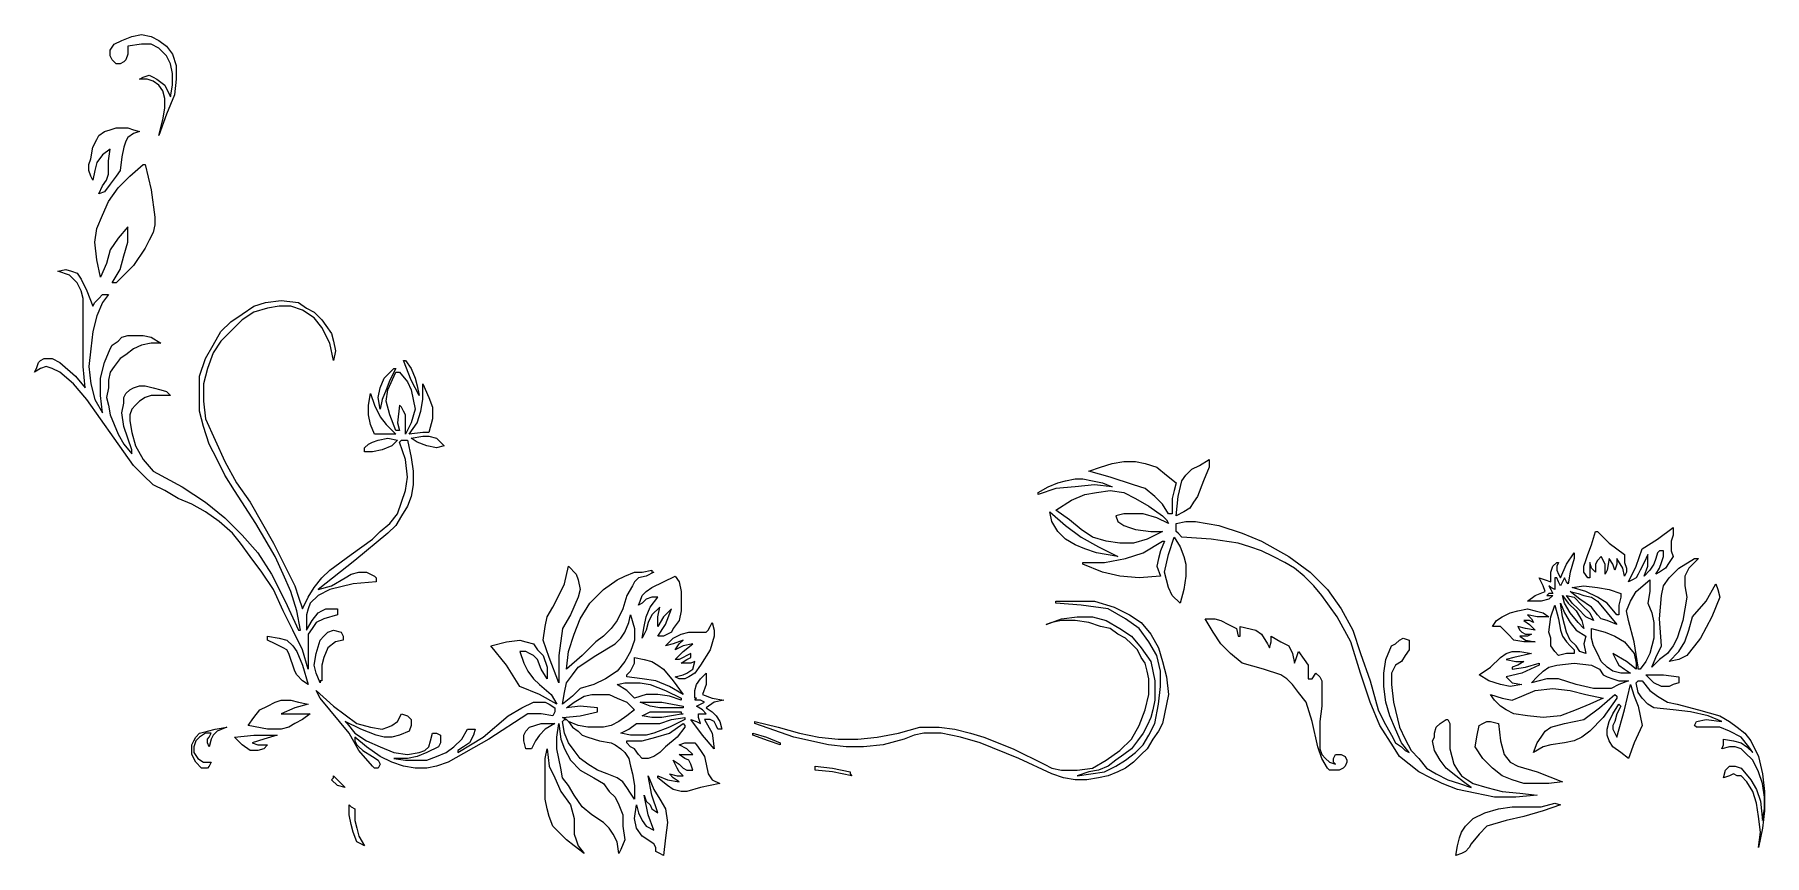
# Model space of a CAD drawing. Extents: x -66030 to 95157, y -13132 to 45879.
# Drawn here: x 5695 to 9176, y 8495 to 10147 of the extents above; entities that cross this region are included whole.
import ezdxf

# ---------------------------------------------------------------- set-up
doc = ezdxf.new("R2010")
doc.units = 0
doc.header["$LTSCALE"] = 100
doc.header["$MEASUREMENT"] = 0
doc.layers.get('0').update_dxf_attribs({"linetype": 'CONTINUOUS'})

msp = doc.modelspace()

# ---------------------------------------------------------------- linework, layer by layer
at = {"lineweight": 0}
for points in [[(5945.5, 9944.3), (5953.3, 9975.5), (5957.2, 9999), (5957.2, 10018.5), (5953.3, 10034.1), (5945.5, 10045.8), (5933.7, 10053.7), (5922, 10057.6), (5906.4, 10057.6), (5914.2, 10061.5), (5925.9, 10065.4), (5933.7, 10061.5), (5941.5, 10057.6), (5957.2, 10045.8), (5968.9, 10022.4), (5972.8, 10045.8), (5972.8, 10069.3), (5968.9, 10088.8), (5961.1, 10104.4), (5945.5, 10120.1), (5929.8, 10127.9), (5910.3, 10127.9), (5883, 10124), (5883, 10108.3), (5879.1, 10096.6), (5875.1, 10092.7), (5867.3, 10088.8), (5859.5, 10088.8), (5855.6, 10092.7), (5851.7, 10096.6), (5847.8, 10104.4), (5847.8, 10116.1), (5855.6, 10127.9), (5871.2, 10135.7), (5890.8, 10143.5), (5910.3, 10147.4), (5929.8, 10143.5), (5945.5, 10135.7), (5961.1, 10124), (5972.8, 10108.3), (5980.6, 10084.9), (5980.6, 10057.6), (5976.7, 10026.3), (5961.1, 9987.3), (5945.5, 9944.3)], [(5906.4, 9952.1), (5894.7, 9948.2), (5883, 9940.4), (5879.1, 9932.6), (5875.1, 9920.8), (5871.2, 9901.3), (5867.3, 9874), (5859.5, 9862.3), (5847.8, 9846.6), (5836.1, 9831), (5824.4, 9827.1), (5832.2, 9842.7), (5840, 9854.4), (5843.9, 9866.2), (5843.9, 9874), (5843.9, 9893.5), (5847.8, 9916.9), (5832.2, 9905.2), (5820.5, 9889.6), (5816.6, 9874), (5812.7, 9854.4), (5808.7, 9862.3), (5804.8, 9874), (5804.8, 9885.7), (5808.7, 9897.4), (5812.7, 9920.8), (5820.5, 9936.5), (5824.4, 9944.3), (5836.1, 9952.1), (5847.8, 9956), (5859.5, 9959.9), (5871.2, 9959.9), (5883, 9959.9), (5894.7, 9956), (5906.4, 9952.1)], [(5937.6, 9780.2), (5937.6, 9764.6), (5933.7, 9749), (5925.9, 9733.4), (5918.1, 9717.7), (5894.7, 9682.6), (5859.5, 9647.4), (5855.6, 9647.4), (5851.7, 9647.4), (5867.3, 9674.8), (5875.1, 9702.1), (5883, 9729.5), (5883, 9760.7), (5863.4, 9737.3), (5847.8, 9713.8), (5840, 9686.5), (5828.3, 9659.1), (5820.5, 9694.3), (5816.6, 9729.5), (5820.5, 9756.8), (5832.2, 9784.1), (5843.9, 9811.5), (5863.4, 9838.8), (5886.9, 9862.3), (5914.2, 9885.7), (5914.2, 9885.7), (5918.1, 9885.7), (5929.8, 9834.9), (5937.6, 9780.2)], [(6265.7, 9030.3), (6293.1, 9038.1), (6320.4, 9053.7), (6332.1, 9061.5), (6347.8, 9065.4), (6363.4, 9065.4), (6379, 9057.6), (6382.9, 9053.7), (6382.9, 9045.9), (6336.1, 9042), (6289.2, 9030.3), (6265.7, 9018.6), (6250.1, 9002.9), (6246.2, 8991.2), (6242.3, 8979.5), (6242.3, 8967.8), (6242.3, 8948.3), (6254, 8967.8), (6265.7, 8983.4), (6273.6, 8987.3), (6281.4, 8991.2), (6289.2, 8991.2), (6304.8, 8991.2), (6304.8, 8983.4), (6304.8, 8979.5), (6277.5, 8971.7), (6261.8, 8963.9), (6254, 8952.2), (6246.2, 8940.5), (6246.2, 8909.2), (6246.2, 8870.1), (6234.5, 8909.2), (6215, 8948.3), (6195.4, 8987.3), (6175.9, 9030.3), (6152.5, 9065.4), (6129, 9096.7), (6109.5, 9124), (6093.9, 9143.6), (6066.5, 9167), (6039.2, 9186.5), (6011.9, 9202.2), (5984.5, 9213.9), (5957.2, 9229.5), (5933.7, 9241.2), (5914.2, 9260.7), (5894.7, 9280.3), (5855.6, 9335), (5800.9, 9413.1), (5773.6, 9444.3), (5746.3, 9467.8), (5730.6, 9475.6), (5718.9, 9479.5), (5707.2, 9475.6), (5695.5, 9467.8), (5699.4, 9475.6), (5703.3, 9487.3), (5707.2, 9491.2), (5715, 9495.1), (5730.6, 9495.1), (5746.3, 9487.3), (5777.5, 9459.9), (5797, 9436.5), (5793.1, 9479.5), (5793.1, 9526.3), (5793.1, 9569.3), (5793.1, 9616.2), (5789.2, 9631.8), (5781.4, 9647.4), (5765.8, 9663.1), (5742.3, 9670.9), (5758, 9674.8), (5769.7, 9670.9), (5781.4, 9667), (5789.2, 9655.2), (5800.9, 9631.8), (5812.7, 9600.6), (5816.6, 9608.4), (5824.4, 9616.2), (5832.2, 9624), (5843.9, 9624), (5832.2, 9608.4), (5820.5, 9581), (5812.7, 9549.8), (5808.7, 9514.6), (5804.8, 9479.5), (5808.7, 9444.3), (5816.6, 9413.1), (5832.2, 9385.7), (5828.3, 9420.9), (5828.3, 9456), (5836.1, 9487.3), (5847.8, 9514.6), (5851.7, 9522.4), (5863.4, 9530.3), (5871.2, 9538.1), (5883, 9542), (5898.6, 9542), (5914.2, 9542), (5929.8, 9538.1), (5949.4, 9526.3), (5929.8, 9526.3), (5910.3, 9522.4), (5894.7, 9514.6), (5879.1, 9502.9), (5867.3, 9495.1), (5855.6, 9479.5), (5847.8, 9467.8), (5843.9, 9452.1), (5843.9, 9436.5), (5840, 9417), (5843.9, 9401.4), (5847.8, 9381.8), (5855.6, 9362.3), (5863.4, 9342.8), (5875.1, 9323.2), (5890.8, 9303.7), (5890.8, 9307.6), (5890.8, 9311.5), (5883, 9335), (5875.1, 9358.4), (5871.2, 9385.7), (5875.1, 9405.3), (5875.1, 9417), (5879.1, 9424.8), (5886.9, 9432.6), (5894.7, 9436.5), (5906.4, 9440.4), (5918.1, 9440.4), (5933.7, 9436.5), (5949.4, 9432.6), (5961.1, 9428.7), (5968.9, 9420.9), (5949.4, 9420.9), (5929.8, 9420.9), (5918.1, 9417), (5906.4, 9409.2), (5898.6, 9401.4), (5890.8, 9393.5), (5886.9, 9381.8), (5886.9, 9370.1), (5890.8, 9346.7), (5898.6, 9319.3), (5914.2, 9292), (5933.7, 9268.6), (5992.3, 9237.3), (6039.2, 9206.1), (6078.3, 9174.8), (6113.4, 9139.7), (6144.7, 9104.5), (6172, 9061.5), (6199.3, 9006.9), (6226.7, 8948.3), (6226.7, 8948.3), (6230.6, 8948.3), (6222.8, 8987.3), (6211.1, 9026.4), (6195.4, 9061.5), (6179.8, 9096.7), (6140.8, 9163.1), (6097.8, 9229.5), (6078.3, 9260.7), (6062.6, 9292), (6047, 9323.2), (6035.3, 9358.4), (6027.5, 9389.6), (6027.5, 9424.8), (6027.5, 9459.9), (6039.2, 9495.1), (6054.8, 9522.4), (6070.4, 9549.8), (6090, 9569.3), (6113.4, 9584.9), (6136.8, 9600.6), (6160.3, 9608.4), (6191.5, 9612.3), (6226.7, 9608.4), (6242.3, 9596.7), (6257.9, 9588.8), (6273.6, 9573.2), (6281.4, 9561.5), (6293.1, 9545.9), (6297, 9530.3), (6300.9, 9510.7), (6297, 9491.2), (6289.2, 9526.3), (6273.6, 9557.6), (6257.9, 9577.1), (6234.5, 9592.7), (6211.1, 9600.6), (6187.6, 9600.6), (6164.2, 9596.7), (6136.8, 9588.8), (6113.4, 9573.2), (6093.9, 9553.7), (6070.4, 9530.3), (6054.8, 9506.8), (6043.1, 9475.6), (6035.3, 9444.3), (6035.3, 9409.2), (6039.2, 9374), (6058.7, 9331), (6078.3, 9288.1), (6101.7, 9245.1), (6129, 9206.1), (6175.9, 9124), (6218.9, 9038.1), (6226.7, 9014.7), (6234.5, 8991.2), (6246.2, 9014.7), (6257.9, 9034.2), (6273.6, 9053.7), (6289.2, 9069.3), (6332.1, 9100.6), (6375.1, 9131.8), (6390.7, 9147.5), (6410.3, 9163.1), (6425.9, 9182.6), (6433.7, 9206.1), (6441.5, 9229.5), (6445.4, 9256.8), (6441.5, 9292), (6429.8, 9327.1), (6433.7, 9331), (6445.4, 9331), (6453.2, 9295.9), (6457.1, 9268.6), (6457.1, 9241.2), (6453.2, 9217.8), (6445.4, 9198.2), (6433.7, 9178.7), (6422, 9159.2), (6406.4, 9143.6), (6340, 9088.9), (6265.7, 9030.3)], [(6422, 9475.6), (6410.3, 9452.1), (6402.5, 9432.6), (6394.6, 9413.1), (6390.7, 9393.5), (6386.8, 9417), (6390.7, 9436.5), (6398.5, 9456), (6418.1, 9475.6), (6418.1, 9475.6), (6422, 9475.6)], [(6461, 9393.5), (6453.2, 9366.2), (6441.5, 9342.8), (6441.5, 9358.4), (6441.5, 9374), (6441.5, 9381.8), (6437.6, 9389.6), (6433.7, 9397.4), (6429.8, 9401.4), (6425.9, 9366.2), (6429.8, 9350.6), (6425.9, 9350.6), (6422, 9350.6), (6410.3, 9381.8), (6402.5, 9409.2), (6406.4, 9432.6), (6422, 9467.8), (6425.9, 9467.8), (6429.8, 9467.8), (6445.4, 9448.2), (6453.2, 9432.6), (6457.1, 9413.1), (6461, 9393.5)], [(6468.9, 9420.9), (6453.2, 9452.1), (6437.6, 9491.2), (6437.6, 9491.2), (6441.5, 9491.2), (6453.2, 9475.6), (6461, 9456), (6464.9, 9440.4), (6468.9, 9420.9)], [(6488.4, 9346.7), (6476.7, 9346.7), (6449.3, 9342.8), (6464.9, 9366.2), (6472.8, 9389.6), (6476.7, 9413.1), (6476.7, 9444.3), (6488.4, 9417), (6496.2, 9397.4), (6496.2, 9374), (6488.4, 9346.7)], [(6422, 9342.8), (6398.5, 9342.8), (6379, 9342.8), (6371.2, 9362.3), (6367.3, 9381.8), (6367.3, 9401.4), (6371.2, 9424.8), (6379, 9401.4), (6390.7, 9377.9), (6402.5, 9362.3), (6422, 9342.8)], [(6425.9, 9331), (6414.2, 9319.3), (6394.6, 9311.5), (6375.1, 9307.6), (6359.5, 9307.6), (6359.5, 9315.4), (6367.3, 9323.2), (6375.1, 9327.1), (6386.8, 9331), (6406.4, 9335), (6425.9, 9331)], [(6519.6, 9319.3), (6504, 9315.4), (6484.5, 9319.3), (6464.9, 9327.1), (6453.2, 9335), (6476.7, 9338.9), (6488.4, 9338.9), (6504, 9335), (6519.6, 9319.3)], [(7992.2, 9245.1), (7988.3, 9229.5), (7984.4, 9213.9), (7984.4, 9198.2), (7984.4, 9182.6), (7980.5, 9182.6), (7976.6, 9182.6), (7964.8, 9202.2), (7949.2, 9217.8), (7929.7, 9233.4), (7906.3, 9241.2), (7859.4, 9256.8), (7816.4, 9268.6), (7839.8, 9276.4), (7863.3, 9284.2), (7886.7, 9288.1), (7910.2, 9288.1), (7929.7, 9284.2), (7953.1, 9276.4), (7972.7, 9260.7), (7992.2, 9245.1)], [(8058.6, 9276.4), (8046.9, 9249), (8035.1, 9217.8), (8027.3, 9206.1), (8019.5, 9194.3), (8007.8, 9186.5), (7992.2, 9178.7), (7996.1, 9217.8), (8003.9, 9249), (8011.7, 9260.7), (8023.4, 9272.5), (8039.1, 9280.3), (8058.6, 9292), (8058.6, 9284.2), (8058.6, 9276.4)], [(7863.3, 9237.3), (7828.1, 9241.2), (7789.1, 9237.3), (7750, 9233.4), (7714.9, 9221.7), (7714.9, 9225.6), (7714.9, 9225.6), (7734.4, 9237.3), (7753.9, 9245.1), (7769.5, 9249), (7789.1, 9252.9), (7804.7, 9252.9), (7824.2, 9249), (7843.8, 9245.1), (7863.3, 9237.3)], [(7976.6, 9163.1), (7953.1, 9174.8), (7925.8, 9182.6), (7914.1, 9182.6), (7898.4, 9182.6), (7886.7, 9182.6), (7871.1, 9178.7), (7875, 9167), (7886.7, 9159.2), (7898.4, 9155.3), (7910.2, 9151.4), (7941.4, 9147.5), (7964.8, 9147.5), (7933.6, 9131.8), (7906.3, 9124), (7878.9, 9124), (7851.6, 9127.9), (7824.2, 9135.7), (7800.8, 9151.4), (7777.4, 9170.9), (7750, 9190.4), (7781.3, 9210), (7808.6, 9221.7), (7832, 9225.6), (7859.4, 9229.5), (7886.7, 9225.6), (7910.2, 9213.9), (7937.5, 9198.2), (7964.8, 9178.7), (7972.7, 9170.9), (7976.6, 9163.1)], [(7875, 9096.7), (7851.6, 9100.6), (7832, 9104.5), (7808.6, 9112.3), (7789.1, 9120.1), (7769.5, 9131.8), (7753.9, 9147.5), (7742.2, 9167), (7738.3, 9186.5), (7769.5, 9159.2), (7800.8, 9135.7), (7835.9, 9116.2), (7875, 9096.7)], [(8718.7, 8616.3), (8675.7, 8612.4), (8632.8, 8612.4), (8593.7, 8620.2), (8558.5, 8628), (8527.3, 8639.7), (8503.9, 8651.4), (8480.4, 8663.1), (8460.9, 8678.8), (8441.4, 8694.4), (8429.7, 8713.9), (8402.3, 8756.9), (8382.8, 8803.7), (8363.2, 8862.3), (8343.7, 8924.8), (8316.4, 8975.6), (8285.1, 9018.6), (8269.5, 9038.1), (8250, 9057.6), (8230.4, 9073.3), (8210.9, 9085), (8187.5, 9096.7), (8164, 9108.4), (8140.6, 9116.2), (8117.2, 9124), (8062.5, 9131.8), (8003.9, 9135.7), (7996.1, 9143.6), (7992.2, 9147.5), (7992.2, 9151.4), (7992.2, 9163.1), (8011.7, 9167), (8031.2, 9167), (8054.7, 9163.1), (8078.1, 9159.2), (8125, 9143.6), (8164, 9127.9), (8218.7, 9096.7), (8261.7, 9065.4), (8296.8, 9030.3), (8324.2, 8991.2), (8347.6, 8948.3), (8363.2, 8901.4), (8382.8, 8846.7), (8398.4, 8788.1), (8410.1, 8764.7), (8425.7, 8737.3), (8433.6, 8721.7), (8445.3, 8713.9), (8453.1, 8706.1), (8460.9, 8702.2), (8445.3, 8721.7), (8433.6, 8749.1), (8421.8, 8776.4), (8414, 8803.7), (8410.1, 8835), (8410.1, 8862.3), (8414, 8889.7), (8425.7, 8917), (8433.6, 8920.9), (8441.4, 8928.7), (8449.2, 8932.6), (8460.9, 8928.7), (8460.9, 8909.2), (8453.1, 8897.5), (8445.3, 8885.8), (8433.6, 8878), (8425.7, 8862.3), (8425.7, 8838.9), (8429.7, 8803.7), (8441.4, 8753), (8453.1, 8729.5), (8464.8, 8706.1), (8480.4, 8690.5), (8496.1, 8670.9), (8515.6, 8659.2), (8539, 8647.5), (8562.5, 8639.7), (8585.9, 8631.9), (8570.3, 8643.6), (8554.6, 8655.3), (8535.1, 8670.9), (8523.4, 8686.6), (8511.7, 8706.1), (8507.8, 8725.6), (8511.7, 8733.4), (8511.7, 8741.2), (8515.6, 8753), (8523.4, 8760.8), (8535.1, 8768.6), (8539, 8768.6), (8542.9, 8760.8), (8542.9, 8753), (8542.9, 8729.5), (8542.9, 8710), (8546.8, 8694.4), (8550.7, 8678.8), (8558.5, 8667), (8566.4, 8655.3), (8578.1, 8647.5), (8589.8, 8639.7), (8617.1, 8631.9), (8648.4, 8624.1), (8683.5, 8620.2), (8718.7, 8616.3)], [(8992.1, 9139.7), (8988.2, 9127.9), (8988.2, 9120.1), (8988.2, 9108.4), (8992.1, 9096.7), (8984.3, 9085), (8976.5, 9073.3), (8964.8, 9065.4), (8957, 9061.5), (8964.8, 9073.3), (8968.7, 9085), (8972.6, 9096.7), (8972.6, 9108.4), (8964.8, 9108.4), (8960.9, 9104.5), (8957, 9092.8), (8953.1, 9081.1), (8945.2, 9069.3), (8933.5, 9057.6), (8941.3, 9077.2), (8941.3, 9100.6), (8933.5, 9085), (8925.7, 9069.3), (8921.8, 9061.5), (8917.9, 9053.7), (8910.1, 9049.8), (8902.3, 9045.9), (8917.9, 9077.2), (8929.6, 9112.3), (8960.9, 9131.8), (8992.1, 9155.3), (8992.1, 9147.5), (8992.1, 9139.7)], [(7968.7, 9127.9), (7960.9, 9108.4), (7957, 9092.8), (7953.1, 9077.2), (7960.9, 9057.6), (7918, 9053.7), (7878.9, 9057.6), (7843.8, 9065.4), (7804.7, 9081.1), (7804.7, 9081.1), (7804.7, 9085), (7847.7, 9085), (7890.6, 9092.8), (7925.8, 9104.5), (7964.8, 9127.9), (7968.7, 9127.9), (7968.7, 9127.9)], [(8011.7, 9057.6), (8007.8, 9030.3), (8000, 9002.9), (7984.4, 9018.6), (7976.6, 9034.2), (7972.7, 9049.8), (7968.7, 9065.4), (7976.6, 9100.6), (7988.3, 9135.7), (8000, 9116.2), (8007.8, 9096.7), (8011.7, 9081.1), (8011.7, 9057.6)], [(8898.4, 9073.3), (8898.4, 9065.4), (8894.5, 9057.6), (8890.6, 9073.3), (8878.8, 9092.8), (8878.8, 9081.1), (8874.9, 9069.3), (8871, 9081.1), (8863.2, 9092.8), (8859.3, 9069.3), (8855.4, 9061.5), (8855.4, 9081.1), (8847.6, 9096.7), (8839.8, 9088.9), (8835.9, 9081.1), (8835.9, 9073.3), (8835.9, 9065.4), (8828.1, 9073.3), (8824.2, 9085), (8824.2, 9065.4), (8824.2, 9053.7), (8820.2, 9053.7), (8820.2, 9053.7), (8812.4, 9065.4), (8812.4, 9077.2), (8816.3, 9088.9), (8820.2, 9100.6), (8828.1, 9120.1), (8835.9, 9147.5), (8835.9, 9147.5), (8839.8, 9147.5), (8863.2, 9124), (8894.5, 9100.6), (8894.5, 9085), (8898.4, 9073.3)], [(8792.9, 9092.8), (8785.1, 9065.4), (8781.2, 9042), (8777.3, 9045.9), (8773.4, 9053.7), (8769.5, 9045.9), (8765.6, 9038.1), (8761.7, 9045.9), (8757.8, 9053.7), (8757.8, 9053.7), (8753.8, 9053.7), (8753.8, 9038.1), (8753.8, 9030.3), (8746, 9034.2), (8742.1, 9038.1), (8746, 9030.3), (8749.9, 9022.5), (8742.1, 9022.5), (8738.2, 9018.6), (8742.1, 9018.6), (8749.9, 9018.6), (8742.1, 9010.8), (8726.5, 9006.9), (8710.9, 9006.9), (8699.2, 9006.9), (8714.8, 9018.6), (8734.3, 9026.4), (8730.4, 9038.1), (8722.6, 9053.7), (8734.3, 9049.8), (8746, 9045.9), (8746, 9057.6), (8746, 9065.4), (8749.9, 9077.2), (8757.8, 9085), (8757.8, 9085), (8761.7, 9085), (8757.8, 9077.2), (8757.8, 9069.3), (8761.7, 9061.5), (8765.6, 9053.7), (8777.3, 9081.1), (8792.9, 9104.5), (8792.9, 9096.7), (8792.9, 9092.8)], [(9042.9, 9092.8), (9023.4, 9073.3), (9015.5, 9057.6), (9015.5, 9038.1), (9019.5, 9014.7), (9011.6, 8967.8), (8999.9, 8932.6), (8992.1, 8917), (8980.4, 8901.4), (8964.8, 8889.7), (8949.1, 8874.1), (8957, 8893.6), (8968.7, 8917), (8964.8, 8971.7), (8968.7, 9018.6), (8972.6, 9038.1), (8984.3, 9053.7), (9003.8, 9073.3), (9035.1, 9092.8), (9039, 9092.8), (9042.9, 9092.8)], [(6757.9, 8952.2), (6750.1, 8897.5), (6750.1, 8842.8), (6730.6, 8893.6), (6718.8, 8928.7), (6722.7, 8956.1), (6726.6, 8975.6), (6738.4, 8995.1), (6750.1, 9018.6), (6761.8, 9042), (6769.6, 9077.2), (6785.2, 9061.5), (6789.1, 9049.8), (6793.1, 9030.3), (6789.1, 9014.7), (6773.5, 8979.5), (6757.9, 8952.2)], [(6941.5, 9065.4), (6925.9, 9057.6), (6910.2, 9053.7), (6902.4, 9045.9), (6898.5, 9038.1), (6886.8, 9018.6), (6879, 8991.2), (6867.3, 8967.8), (6855.5, 8952.2), (6839.9, 8936.5), (6824.3, 8924.8), (6797, 8897.5), (6765.7, 8870.1), (6769.6, 8905.3), (6781.3, 8940.5), (6793.1, 8971.7), (6812.6, 9002.9), (6839.9, 9030.3), (6867.3, 9049.8), (6882.9, 9057.6), (6902.4, 9065.4), (6918, 9065.4), (6937.6, 9069.3), (6937.6, 9065.4), (6941.5, 9065.4)], [(6949.3, 8936.5), (6964.9, 8960), (6976.6, 8991.2), (6961, 8975.6), (6949.3, 8956.1), (6949.3, 8975.6), (6953.2, 8995.1), (6937.6, 8979.5), (6929.8, 8963.9), (6925.9, 8948.3), (6918, 8932.6), (6921.9, 8956.1), (6925.9, 8975.6), (6933.7, 8995.1), (6949.3, 9014.7), (6937.6, 9014.7), (6925.9, 9010.8), (6918, 9002.9), (6910.2, 8999), (6914.1, 9006.9), (6918, 9018.6), (6925.9, 9026.4), (6937.6, 9034.2), (6961, 9045.9), (6984.4, 9057.6), (6992.3, 9045.9), (6996.2, 9026.4), (6996.2, 9006.9), (6996.2, 8987.3), (6992.3, 8967.8), (6980.5, 8952.2), (6976.6, 8944.4), (6968.8, 8940.5), (6961, 8936.5), (6949.3, 8936.5)], [(8921.8, 8870.1), (8921.8, 8874.1), (8921.8, 8874.1), (8914, 8924.8), (8902.3, 8967.8), (8898.4, 8987.3), (8906.2, 9006.9), (8917.9, 9026.4), (8945.2, 9049.8), (8945.2, 9026.4), (8941.3, 9002.9), (8949.1, 8983.4), (8953.1, 8963.9), (8953.1, 8948.3), (8953.1, 8932.6), (8949.1, 8917), (8945.2, 8901.4), (8937.4, 8885.8), (8925.7, 8870.1), (8925.7, 8870.1), (8921.8, 8870.1)], [(8812.4, 8952.2), (8800.7, 8963.9), (8785.1, 8983.4), (8773.4, 9002.9), (8769.5, 9018.6), (8781.2, 9002.9), (8796.8, 8987.3), (8808.5, 8967.8), (8812.4, 8952.2)], [(8832, 8967.8), (8816.3, 8975.6), (8800.7, 8991.2), (8789, 9002.9), (8777.3, 9018.6), (8792.9, 9014.7), (8808.5, 8999), (8824.2, 8983.4), (8832, 8967.8)], [(8878.8, 8960), (8859.3, 8967.8), (8847.6, 8971.7), (8839.8, 8979.5), (8828.1, 8995.1), (8804.6, 9010.8), (8785.1, 9026.4), (8800.7, 9022.5), (8812.4, 9018.6), (8828.1, 9014.7), (8839.8, 9006.9), (8859.3, 8983.4), (8878.8, 8960)], [(8886.6, 9014.7), (8882.7, 8999), (8882.7, 8979.5), (8878.8, 8979.5), (8878.8, 8979.5), (8859.3, 9002.9), (8839.8, 9014.7), (8816.3, 9026.4), (8789, 9034.2), (8812.4, 9038.1), (8839.8, 9034.2), (8863.2, 9030.3), (8886.6, 9022.5), (8886.6, 9018.6), (8886.6, 9014.7)], [(9085.9, 9014.7), (9070.2, 8975.6), (9046.8, 8932.6), (9035.1, 8917), (9019.5, 8897.5), (9003.8, 8889.7), (8984.3, 8885.8), (9003.8, 8905.3), (9015.5, 8924.8), (9023.4, 8948.3), (9031.2, 8975.6), (9058.5, 9006.9), (9078, 9042), (9081.9, 9030.3), (9085.9, 9014.7)], [(6793.1, 8831.1), (6777.4, 8815.5), (6757.9, 8799.8), (6761.8, 8823.3), (6765.7, 8842.8), (6777.4, 8858.4), (6789.1, 8874.1), (6824.3, 8897.5), (6863.4, 8920.9), (6875.1, 8932.6), (6882.9, 8944.4), (6890.7, 8963.9), (6894.6, 8979.5), (6902.4, 8952.2), (6902.4, 8928.7), (6894.6, 8905.3), (6882.9, 8885.8), (6867.3, 8866.2), (6843.8, 8850.6), (6820.4, 8838.9), (6793.1, 8831.1)], [(7976.6, 8819.4), (7972.7, 8799.8), (7968.7, 8780.3), (7964.8, 8760.8), (7957, 8745.2), (7945.3, 8729.5), (7933.6, 8710), (7921.9, 8698.3), (7906.3, 8682.7), (7890.6, 8670.9), (7875, 8663.1), (7855.5, 8655.3), (7835.9, 8651.4), (7812.5, 8647.5), (7789.1, 8647.5), (7765.6, 8651.4), (7742.2, 8659.2), (7675.8, 8690.5), (7597.7, 8721.7), (7558.6, 8733.4), (7519.6, 8741.2), (7500, 8741.2), (7484.4, 8741.2), (7464.9, 8737.3), (7445.3, 8729.5), (7402.4, 8717.8), (7363.3, 8713.9), (7328.2, 8713.9), (7293, 8717.8), (7222.7, 8733.4), (7144.6, 8760.8), (7144.6, 8760.8), (7144.6, 8764.7), (7191.5, 8753), (7234.4, 8741.2), (7273.5, 8733.4), (7312.5, 8729.5), (7351.6, 8729.5), (7390.7, 8733.4), (7433.6, 8741.2), (7476.6, 8753), (7515.7, 8753), (7546.9, 8749.1), (7578.1, 8741.2), (7605.5, 8733.4), (7664.1, 8710), (7726.6, 8678.8), (7742.2, 8670.9), (7761.7, 8667), (7777.4, 8667), (7793, 8667), (7824.2, 8670.9), (7851.6, 8686.6), (7878.9, 8706.1), (7902.3, 8729.5), (7918, 8756.9), (7929.7, 8788.1), (7937.5, 8819.4), (7937.5, 8850.6), (7933.6, 8866.2), (7929.7, 8881.9), (7921.9, 8893.6), (7914.1, 8909.2), (7902.3, 8920.9), (7890.6, 8932.6), (7875, 8940.5), (7859.4, 8952.2), (7839.8, 8956.1), (7816.4, 8963.9), (7789.1, 8967.8), (7761.7, 8967.8), (7742.2, 8963.9), (7730.5, 8960), (7761.7, 8971.7), (7793, 8975.6), (7824.2, 8975.6), (7851.6, 8967.8), (7878.9, 8952.2), (7902.3, 8936.5), (7921.9, 8913.1), (7941.4, 8885.8), (7945.3, 8866.2), (7949.2, 8846.7), (7949.2, 8827.2), (7949.2, 8807.6), (7945.3, 8788.1), (7941.4, 8772.5), (7933.6, 8756.9), (7925.8, 8741.2), (7914.1, 8725.6), (7902.3, 8710), (7886.7, 8698.3), (7871.1, 8686.6), (7855.5, 8674.8), (7835.9, 8667), (7816.4, 8663.1), (7793, 8655.3), (7820.3, 8659.2), (7847.7, 8663.1), (7871.1, 8674.8), (7890.6, 8686.6), (7910.2, 8702.2), (7925.8, 8717.8), (7937.5, 8737.3), (7949.2, 8760.8), (7957, 8799.8), (7960.9, 8835), (7960.9, 8866.2), (7953.1, 8897.5), (7937.5, 8924.8), (7918, 8952.2), (7890.6, 8971.7), (7855.5, 8991.2), (7800.8, 8999), (7750, 9002.9), (7750, 9002.9), (7750, 9006.9), (7789.1, 9006.9), (7828.1, 9006.9), (7867.2, 8995.1), (7898.4, 8979.5), (7921.9, 8963.9), (7941.4, 8940.5), (7957, 8913.1), (7964.8, 8885.8), (7972.7, 8854.5), (7976.6, 8819.4)], [(8742.1, 8975.6), (8718.7, 8975.6), (8699.2, 8979.5), (8707, 8971.7), (8710.9, 8963.9), (8703.1, 8967.8), (8691.4, 8967.8), (8703.1, 8960), (8714.8, 8948.3), (8695.3, 8952.2), (8679.6, 8956.1), (8683.5, 8948.3), (8687.4, 8944.4), (8695.3, 8940.5), (8707, 8940.5), (8699.2, 8936.5), (8683.5, 8936.5), (8695.3, 8928.7), (8714.8, 8924.8), (8691.4, 8924.8), (8671.8, 8928.7), (8660.1, 8940.5), (8652.3, 8948.3), (8644.5, 8956.1), (8628.9, 8956.1), (8636.7, 8967.8), (8648.4, 8975.6), (8664, 8983.4), (8679.6, 8987.3), (8699.2, 8991.2), (8714.8, 8987.3), (8730.4, 8983.4), (8742.1, 8975.6)], [(8792.9, 8901.4), (8777.3, 8901.4), (8761.7, 8897.5), (8753.8, 8905.3), (8746, 8917), (8746, 8932.6), (8742.1, 8944.4), (8746, 8975.6), (8753.8, 8999), (8761.7, 8971.7), (8765.6, 8948.3), (8769.5, 8936.5), (8777.3, 8924.8), (8785.1, 8917), (8792.9, 8909.2), (8792.9, 8905.3), (8792.9, 8901.4)], [(8816.3, 8901.4), (8804.6, 8905.3), (8796.8, 8917), (8785.1, 8928.7), (8777.3, 8944.4), (8769.5, 8975.6), (8765.6, 9002.9), (8773.4, 8983.4), (8785.1, 8963.9), (8796.8, 8948.3), (8816.3, 8936.5), (8812.4, 8920.9), (8816.3, 8901.4)], [(6316.5, 8928.7), (6300.9, 8924.8), (6285.3, 8913.1), (6277.5, 8893.6), (6273.6, 8878), (6273.6, 8862.3), (6273.6, 8846.7), (6269.7, 8846.7), (6269.7, 8842.8), (6261.8, 8862.3), (6257.9, 8878), (6261.8, 8901.4), (6269.7, 8928.7), (6277.5, 8936.5), (6285.3, 8944.4), (6297, 8948.3), (6312.6, 8944.4), (6316.5, 8936.5), (6316.5, 8928.7)], [(7062.6, 8936.5), (7054.8, 8909.2), (7035.2, 8878), (7023.5, 8862.3), (7011.8, 8854.5), (7004, 8850.6), (7000.1, 8850.6), (6992.3, 8850.6), (6984.4, 8854.5), (7000.1, 8858.4), (7007.9, 8862.3), (7019.6, 8870.1), (7023.5, 8885.8), (7015.7, 8881.9), (6996.2, 8881.9), (7007.9, 8889.7), (7015.7, 8893.6), (7015.7, 8897.5), (7015.7, 8901.4), (6992.3, 8889.7), (6984.4, 8889.7), (7000.1, 8905.3), (7019.6, 8920.9), (7000.1, 8917), (6984.4, 8909.2), (6992.3, 8920.9), (7000.1, 8928.7), (6980.5, 8920.9), (6964.9, 8917), (6980.5, 8932.6), (6996.2, 8940.5), (7011.8, 8944.4), (7039.1, 8944.4), (7046.9, 8944.4), (7050.8, 8948.3), (7054.8, 8956.1), (7058.7, 8963.9), (7062.6, 8948.3), (7062.6, 8936.5)], [(8328.1, 8670.9), (8320.3, 8667), (8308.6, 8667), (8300.8, 8667), (8296.8, 8670.9), (8285.1, 8690.5), (8277.3, 8713.9), (8265.6, 8764.7), (8253.9, 8803.7), (8238.3, 8823.3), (8226.5, 8838.9), (8214.8, 8850.6), (8203.1, 8858.4), (8168, 8870.1), (8125, 8881.9), (8101.5, 8901.4), (8082, 8920.9), (8066.4, 8944.4), (8050.8, 8971.7), (8070.3, 8971.7), (8082, 8967.8), (8097.6, 8960), (8113.3, 8952.2), (8117.2, 8936.5), (8121.1, 8936.5), (8121.1, 8944.4), (8121.1, 8956.1), (8152.3, 8948.3), (8164, 8940.5), (8175.8, 8920.9), (8179.7, 8913.1), (8183.6, 8924.8), (8183.6, 8936.5), (8203.1, 8924.8), (8218.7, 8917), (8226.5, 8901.4), (8230.4, 8881.9), (8234.4, 8893.6), (8238.3, 8905.3), (8250, 8889.7), (8257.8, 8878), (8257.8, 8866.2), (8257.8, 8850.6), (8265.6, 8850.6), (8273.4, 8862.3), (8281.2, 8854.5), (8285.1, 8846.7), (8285.1, 8835), (8285.1, 8823.3), (8285.1, 8795.9), (8281.2, 8764.7), (8281.2, 8733.4), (8281.2, 8710), (8285.1, 8698.3), (8292.9, 8690.5), (8300.8, 8682.7), (8312.5, 8678.8), (8308.6, 8682.7), (8308.6, 8686.6), (8308.6, 8690.5), (8312.5, 8698.3), (8324.2, 8698.3), (8332, 8694.4), (8335.9, 8686.6), (8335.9, 8682.7), (8332, 8674.8), (8328.1, 8670.9)], [(8917.9, 8870.1), (8898.4, 8885.8), (8871, 8901.4), (8878.8, 8885.8), (8882.7, 8878), (8894.5, 8870.1), (8906.2, 8862.3), (8886.6, 8862.3), (8871, 8866.2), (8859.3, 8874.1), (8847.6, 8885.8), (8839.8, 8901.4), (8832, 8917), (8828.1, 8932.6), (8828.1, 8952.2), (8855.4, 8944.4), (8874.9, 8936.5), (8894.5, 8924.8), (8914, 8901.4), (8917.9, 8881.9), (8917.9, 8874.1), (8917.9, 8874.1), (8917.9, 8870.1)], [(6246.2, 8838.9), (6234.5, 8846.7), (6222.8, 8858.4), (6218.9, 8866.2), (6215, 8878), (6211.1, 8889.7), (6207.2, 8901.4), (6203.2, 8909.2), (6195.4, 8913.1), (6179.8, 8920.9), (6164.2, 8928.7), (6164.2, 8932.6), (6164.2, 8936.5), (6187.6, 8932.6), (6203.2, 8928.7), (6215, 8917), (6222.8, 8905.3), (6234.5, 8878), (6246.2, 8838.9)], [(6746.2, 8799.8), (6711, 8819.4), (6672, 8835), (6644.6, 8878), (6613.4, 8917), (6644.6, 8924.8), (6672, 8928.7), (6683.7, 8924.8), (6699.3, 8920.9), (6707.1, 8909.2), (6718.8, 8897.5), (6726.6, 8874.1), (6726.6, 8850.6), (6714.9, 8870.1), (6707.1, 8889.7), (6699.3, 8897.5), (6691.5, 8901.4), (6683.7, 8905.3), (6672, 8905.3), (6679.8, 8881.9), (6687.6, 8866.2), (6699.3, 8850.6), (6711, 8838.9), (6734.5, 8819.4), (6746.2, 8799.8)], [(7000.1, 8819.4), (6972.7, 8835), (6945.4, 8846.7), (6918, 8850.6), (6886.8, 8854.5), (6886.8, 8858.4), (6886.8, 8858.4), (6894.6, 8866.2), (6898.5, 8874.1), (6902.4, 8881.9), (6902.4, 8893.6), (6921.9, 8889.7), (6937.6, 8885.8), (6949.3, 8878), (6961, 8870.1), (6980.5, 8846.7), (7000.1, 8819.4)], [(8722.6, 8878), (8687.4, 8862.3), (8656.2, 8854.5), (8667.9, 8842.8), (8687.4, 8838.9), (8664, 8835), (8644.5, 8838.9), (8621, 8846.7), (8601.5, 8858.4), (8624.9, 8874.1), (8644.5, 8893.6), (8656.2, 8901.4), (8667.9, 8905.3), (8683.5, 8905.3), (8707, 8901.4), (8671.8, 8893.6), (8656.2, 8889.7), (8675.7, 8885.8), (8691.4, 8885.8), (8679.6, 8878), (8667.9, 8874.1), (8667.9, 8870.1), (8667.9, 8870.1), (8695.3, 8874.1), (8722.6, 8881.9), (8722.6, 8878), (8722.6, 8878)], [(8902.3, 8846.7), (8882.7, 8838.9), (8867.1, 8831.1), (8847.6, 8831.1), (8832, 8831.1), (8796.8, 8838.9), (8761.7, 8850.6), (8738.2, 8850.6), (8707, 8842.8), (8718.7, 8854.5), (8730.4, 8866.2), (8742.1, 8874.1), (8757.8, 8878), (8792.9, 8881.9), (8828.1, 8878), (8843.7, 8870.1), (8851.5, 8858.4), (8859.3, 8854.5), (8871, 8850.6), (8882.7, 8846.7), (8902.3, 8846.7)], [(6996.2, 8807.6), (6972.7, 8815.5), (6949.3, 8819.4), (6925.9, 8819.4), (6902.4, 8811.6), (6886.8, 8827.2), (6867.3, 8838.9), (6882.9, 8842.8), (6898.5, 8842.8), (6914.1, 8842.8), (6933.7, 8838.9), (6964.9, 8827.2), (6996.2, 8811.6), (6996.2, 8811.6), (6996.2, 8807.6)], [(7082.1, 8807.6), (7062.6, 8803.7), (7046.9, 8792), (7058.7, 8784.2), (7066.5, 8776.4), (7074.3, 8764.7), (7078.2, 8749.1), (7074.3, 8749.1), (7070.4, 8749.1), (7066.5, 8756.9), (7062.6, 8764.7), (7054.8, 8768.6), (7043, 8768.6), (7058.7, 8741.2), (7062.6, 8710), (7039.1, 8737.3), (7015.7, 8768.6), (7027.4, 8764.7), (7035.2, 8760.8), (7031.3, 8772.5), (7031.3, 8780.3), (7039.1, 8780.3), (7046.9, 8780.3), (7039.1, 8788.1), (7027.4, 8795.9), (7035.2, 8799.8), (7043, 8803.7), (7035.2, 8807.6), (7023.5, 8807.6), (7027.4, 8811.6), (7027.4, 8811.6), (7023.5, 8811.6), (7023.5, 8811.6), (7023.5, 8827.2), (7027.4, 8838.9), (7035.2, 8850.6), (7046.9, 8862.3), (7046.9, 8838.9), (7039.1, 8819.4), (7058.7, 8811.6), (7082.1, 8807.6)], [(9164, 8510.8), (9167.9, 8542), (9164, 8573.3), (9160.1, 8600.6), (9152.3, 8624.1), (9140.5, 8643.6), (9128.8, 8655.3), (9121, 8655.3), (9113.2, 8659.2), (9105.4, 8655.3), (9093.7, 8651.4), (9097.6, 8667), (9105.4, 8674.8), (9117.1, 8674.8), (9128.8, 8670.9), (9148.3, 8647.5), (9160.1, 8628), (9167.9, 8604.5), (9171.8, 8565.5), (9175.7, 8588.9), (9175.7, 8612.4), (9171.8, 8639.7), (9164, 8663.1), (9152.3, 8686.6), (9136.6, 8702.2), (9128.8, 8710), (9117.1, 8713.9), (9105.4, 8713.9), (9089.8, 8710), (9093.7, 8717.8), (9093.7, 8729.5), (9113.2, 8725.6), (9128.8, 8721.7), (9140.5, 8713.9), (9152.3, 8702.2), (9144.4, 8713.9), (9128.8, 8733.4), (9105.4, 8745.2), (9085.9, 8753), (9062.4, 8753), (9039, 8753), (9035.1, 8756.9), (9039, 8764.7), (9058.5, 8768.6), (9089.8, 8764.7), (9062.4, 8776.4), (9027.3, 8784.2), (8992.1, 8788.1), (8953.1, 8792), (8941.3, 8799.8), (8929.6, 8811.6), (8921.8, 8823.3), (8917.9, 8842.8), (8921.8, 8846.7), (8929.6, 8846.7), (8945.2, 8827.2), (8960.9, 8815.5), (8980.4, 8803.7), (8999.9, 8799.8), (9042.9, 8788.1), (9085.9, 8776.4), (9105.4, 8764.7), (9121, 8753), (9136.6, 8741.2), (9148.3, 8725.6), (9164, 8694.4), (9171.8, 8659.2), (9175.7, 8624.1), (9175.7, 8585), (9171.8, 8549.9), (9164, 8510.8)], [(9003.8, 8842.8), (8992.1, 8838.9), (8984.3, 8835), (8976.5, 8835), (8968.7, 8835), (8953.1, 8842.8), (8937.4, 8858.4), (8972.6, 8858.4), (9003.8, 8854.5), (9003.8, 8850.6), (9003.8, 8842.8)], [(6250.1, 8780.3), (6234.5, 8768.6), (6218.9, 8760.8), (6207.2, 8753), (6191.5, 8749.1), (6164.2, 8749.1), (6125.1, 8756.9), (6136.8, 8772.5), (6148.6, 8788.1), (6164.2, 8795.9), (6179.8, 8803.7), (6191.5, 8807.6), (6211.1, 8807.6), (6226.7, 8803.7), (6246.2, 8799.8), (6218.9, 8792), (6191.5, 8780.3), (6218.9, 8780.3), (6250.1, 8780.3)], [(6261.8, 8827.2), (6297, 8795.9), (6343.9, 8760.8), (6371.2, 8753), (6394.6, 8749.1), (6406.4, 8753), (6414.2, 8756.9), (6425.9, 8764.7), (6433.7, 8780.3), (6445.4, 8776.4), (6453.2, 8768.6), (6453.2, 8756.9), (6449.3, 8745.2), (6429.8, 8737.3), (6414.2, 8733.4), (6398.5, 8733.4), (6382.9, 8737.3), (6351.7, 8749.1), (6320.4, 8764.7), (6324.3, 8760.8), (6340, 8741.2), (6363.4, 8725.6), (6390.7, 8713.9), (6418.1, 8702.2), (6445.4, 8698.3), (6468.9, 8702.2), (6480.6, 8706.1), (6488.4, 8713.9), (6492.3, 8725.6), (6496.2, 8741.2), (6504, 8741.2), (6511.8, 8737.3), (6511.8, 8733.4), (6511.8, 8725.6), (6511.8, 8721.7), (6507.9, 8713.9), (6484.5, 8702.2), (6464.9, 8694.4), (6445.4, 8690.5), (6418.1, 8690.5), (6441.5, 8686.6), (6464.9, 8686.6), (6484.5, 8686.6), (6504, 8694.4), (6523.5, 8702.2), (6539.2, 8713.9), (6554.8, 8729.5), (6566.5, 8749.1), (6574.3, 8749.1), (6582.1, 8749.1), (6578.2, 8737.3), (6570.4, 8721.7), (6558.7, 8713.9), (6547, 8706.1), (6547, 8702.2), (6547, 8702.2), (6597.8, 8733.4), (6648.5, 8776.4), (6675.9, 8792), (6699.3, 8803.7), (6711, 8803.7), (6722.7, 8803.7), (6730.6, 8799.8), (6742.3, 8792), (6742.3, 8784.2), (6738.4, 8776.4), (6714.9, 8780.3), (6687.6, 8780.3), (6609.5, 8729.5), (6527.4, 8682.7), (6504, 8674.8), (6484.5, 8670.9), (6461, 8670.9), (6437.6, 8674.8), (6414.2, 8682.7), (6390.7, 8694.4), (6363.4, 8713.9), (6340, 8733.4), (6340, 8725.6), (6343.9, 8717.8), (6347.8, 8713.9), (6355.6, 8706.1), (6375.1, 8694.4), (6386.8, 8686.6), (6390.7, 8678.8), (6386.8, 8670.9), (6379, 8670.9), (6375.1, 8674.8), (6347.8, 8706.1), (6328.2, 8741.2), (6269.7, 8811.6), (6261.8, 8827.2)], [(6769.6, 8764.7), (6765.7, 8768.6), (6757.9, 8772.5), (6793.1, 8776.4), (6828.2, 8784.2), (6828.2, 8788.1), (6828.2, 8792), (6793.1, 8795.9), (6765.7, 8792), (6781.3, 8803.7), (6800.9, 8815.5), (6816.5, 8819.4), (6836, 8819.4), (6851.6, 8819.4), (6867.3, 8811.6), (6886.8, 8803.7), (6902.4, 8788.1), (6886.8, 8776.4), (6871.2, 8764.7), (6855.5, 8756.9), (6839.9, 8753), (6824.3, 8753), (6808.7, 8753), (6789.1, 8756.9), (6769.6, 8764.7)], [(8851.5, 8811.6), (8824.2, 8799.8), (8796.8, 8788.1), (8765.6, 8776.4), (8730.4, 8772.5), (8699.2, 8776.4), (8671.8, 8780.3), (8656.2, 8788.1), (8644.5, 8795.9), (8632.8, 8807.6), (8624.9, 8819.4), (8648.4, 8811.6), (8667.9, 8807.6), (8687.4, 8815.5), (8714.8, 8827.2), (8749.9, 8831.1), (8785.1, 8827.2), (8816.3, 8819.4), (8851.5, 8811.6)], [(8878.8, 8811.6), (8851.5, 8772.5), (8824.2, 8745.2), (8808.5, 8733.4), (8792.9, 8725.6), (8773.4, 8721.7), (8746, 8717.8), (8730.4, 8713.9), (8710.9, 8702.2), (8718.7, 8721.7), (8726.5, 8733.4), (8734.3, 8745.2), (8746, 8753), (8773.4, 8760.8), (8812.4, 8768.6), (8843.7, 8792), (8874.9, 8819.4), (8878.8, 8815.5), (8878.8, 8811.6)], [(8929.6, 8756.9), (8914, 8721.7), (8902.3, 8690.5), (8886.6, 8702.2), (8871, 8713.9), (8863.2, 8725.6), (8859.3, 8737.3), (8859.3, 8749.1), (8863.2, 8764.7), (8871, 8780.3), (8882.7, 8799.8), (8882.7, 8799.8), (8886.6, 8795.9), (8878.8, 8780.3), (8874.9, 8764.7), (8871, 8756.9), (8871, 8749.1), (8874.9, 8741.2), (8878.8, 8733.4), (8894.5, 8788.1), (8906.2, 8838.9), (8914, 8815.5), (8921.8, 8795.9), (8925.7, 8776.4), (8929.6, 8756.9)], [(7004, 8768.6), (6972.7, 8753), (6941.5, 8741.2), (6925.9, 8737.3), (6910.2, 8737.3), (6894.6, 8737.3), (6875.1, 8741.2), (6890.7, 8749.1), (6906.3, 8760.8), (6933.7, 8760.8), (6953.2, 8760.8), (6976.6, 8768.6), (7004, 8772.5), (7004, 8772.5), (7004, 8768.6)], [(7000.1, 8792), (6980.5, 8792), (6953.2, 8792), (6933.7, 8795.9), (6914.1, 8803.7), (6957.1, 8803.7), (7000.1, 8795.9), (7000.1, 8795.9), (7000.1, 8792)], [(7000.1, 8780.3), (6976.6, 8776.4), (6957.1, 8772.5), (6937.6, 8772.5), (6918, 8776.4), (6933.7, 8784.2), (6953.2, 8784.2), (6976.6, 8784.2), (6996.2, 8784.2), (6996.2, 8780.3), (7000.1, 8780.3)], [(6082.2, 8753), (6062.6, 8745.2), (6054.8, 8737.3), (6050.9, 8729.5), (6047, 8713.9), (6043.1, 8721.7), (6043.1, 8729.5), (6047, 8733.4), (6050.9, 8741.2), (6039.2, 8741.2), (6027.5, 8733.4), (6019.7, 8725.6), (6015.8, 8713.9), (6015.8, 8702.2), (6023.6, 8690.5), (6035.3, 8682.7), (6050.9, 8682.7), (6047, 8674.8), (6043.1, 8670.9), (6039.2, 8670.9), (6031.4, 8670.9), (6019.7, 8682.7), (6011.9, 8698.3), (6011.9, 8706.1), (6011.9, 8717.8), (6015.8, 8725.6), (6019.7, 8733.4), (6027.5, 8741.2), (6043.1, 8745.2), (6058.7, 8749.1), (6082.2, 8753)], [(6183.7, 8737.3), (6156.4, 8729.5), (6132.9, 8721.7), (6144.7, 8717.8), (6164.2, 8717.8), (6156.4, 8710), (6144.7, 8706.1), (6136.8, 8706.1), (6129, 8706.1), (6113.4, 8717.8), (6097.8, 8733.4), (6136.8, 8737.3), (6183.7, 8737.3)], [(6742.3, 8760.8), (6722.7, 8749.1), (6711, 8737.3), (6703.2, 8725.6), (6695.4, 8710), (6687.6, 8710), (6683.7, 8710), (6679.8, 8725.6), (6679.8, 8737.3), (6683.7, 8745.2), (6691.5, 8753), (6714.9, 8760.8), (6742.3, 8760.8)], [(6882.9, 8526.4), (6875.1, 8506.9), (6871.2, 8499.1), (6867.3, 8522.5), (6859.5, 8538.1), (6851.6, 8549.9), (6839.9, 8561.6), (6816.5, 8577.2), (6797, 8592.8), (6781.3, 8616.3), (6769.6, 8635.8), (6757.9, 8651.4), (6754, 8670.9), (6750.1, 8690.5), (6746.2, 8710), (6746.2, 8733.4), (6750.1, 8760.8), (6754, 8729.5), (6761.8, 8710), (6773.5, 8686.6), (6793.1, 8667), (6820.4, 8651.4), (6839.9, 8639.7), (6851.6, 8624.1), (6863.4, 8612.4), (6871.2, 8596.7), (6879, 8577.2), (6879, 8553.8), (6882.9, 8526.4)], [(6761.8, 8768.6), (6765.7, 8768.6), (6769.6, 8764.7), (6777.4, 8753), (6789.1, 8745.2), (6797, 8737.3), (6808.7, 8733.4), (6832.1, 8725.6), (6855.5, 8721.7), (6863.4, 8717.8), (6875.1, 8710), (6882.9, 8702.2), (6890.7, 8690.5), (6894.6, 8674.8), (6898.5, 8659.2), (6902.4, 8635.8), (6902.4, 8608.4), (6894.6, 8620.2), (6886.8, 8631.9), (6879, 8643.6), (6867.3, 8651.4), (6847.7, 8659.2), (6828.2, 8667), (6808.7, 8678.8), (6793.1, 8690.5), (6781.3, 8706.1), (6769.6, 8721.7), (6761.8, 8741.2), (6757.9, 8764.7), (6761.8, 8768.6), (6761.8, 8768.6)], [(7004, 8753), (6988.3, 8733.4), (6964.9, 8713.9), (6953.2, 8702.2), (6941.5, 8694.4), (6929.8, 8690.5), (6918, 8690.5), (6910.2, 8698.3), (6902.4, 8710), (6894.6, 8713.9), (6886.8, 8721.7), (6886.8, 8721.7), (6886.8, 8725.6), (6918, 8725.6), (6945.4, 8733.4), (6972.7, 8741.2), (7000.1, 8760.8), (7004, 8756.9), (7004, 8753)], [(7195.4, 8717.8), (7171.9, 8725.6), (7140.7, 8737.3), (7140.7, 8737.3), (7140.7, 8741.2), (7168, 8733.4), (7195.4, 8721.7), (7195.4, 8717.8), (7195.4, 8717.8)], [(8769.5, 8643.6), (8742.1, 8639.7), (8714.8, 8639.7), (8691.4, 8639.7), (8667.9, 8647.5), (8648.4, 8655.3), (8628.9, 8670.9), (8609.3, 8690.5), (8593.7, 8713.9), (8597.6, 8737.3), (8601.5, 8756.9), (8609.3, 8760.8), (8617.1, 8764.7), (8624.9, 8764.7), (8640.6, 8760.8), (8644.5, 8725.6), (8652.3, 8698.3), (8664, 8682.7), (8679.6, 8674.8), (8718.7, 8663.1), (8769.5, 8643.6)], [(6800.9, 8499.1), (6781.3, 8514.7), (6765.7, 8526.4), (6750.1, 8542), (6738.4, 8553.8), (6730.6, 8573.3), (6726.6, 8588.9), (6722.7, 8608.4), (6722.7, 8628), (6722.7, 8690.5), (6726.6, 8710), (6730.6, 8674.8), (6742.3, 8651.4), (6754, 8624.1), (6773.5, 8596.7), (6781.3, 8569.4), (6781.3, 8545.9), (6781.3, 8538.1), (6785.2, 8526.4), (6789.1, 8514.7), (6800.9, 8499.1)], [(7074.3, 8639.7), (7035.2, 8631.9), (7007.9, 8624.1), (6996.2, 8624.1), (6980.5, 8628), (6968.8, 8635.8), (6949.3, 8651.4), (6949.3, 8651.4), (6949.3, 8655.3), (6968.8, 8647.5), (6992.3, 8643.6), (6980.5, 8651.4), (6972.7, 8659.2), (6988.3, 8655.3), (7000.1, 8655.3), (6992.3, 8663.1), (6988.3, 8670.9), (6984.4, 8678.8), (6980.5, 8686.6), (6992.3, 8678.8), (7000.1, 8670.9), (7007.9, 8667), (7019.6, 8667), (7015.7, 8678.8), (7011.8, 8686.6), (7004, 8690.5), (6992.3, 8698.3), (7007.9, 8698.3), (7019.6, 8698.3), (7007.9, 8710), (6992.3, 8717.8), (7004, 8721.7), (7011.8, 8721.7), (7023.5, 8721.7), (7027.4, 8717.8), (7035.2, 8706.1), (7043, 8694.4), (7046.9, 8678.8), (7050.8, 8659.2), (7058.7, 8647.5), (7074.3, 8639.7)], [(7339.9, 8655.3), (7300.8, 8663.1), (7265.7, 8667), (7265.7, 8670.9), (7265.7, 8674.8), (7300.8, 8670.9), (7336, 8663.1), (7336, 8659.2), (7339.9, 8655.3)], [(6320.4, 8631.9), (6304.8, 8635.8), (6293.1, 8647.5), (6297, 8651.4), (6297, 8655.3), (6308.7, 8643.6), (6320.4, 8631.9)], [(6968.8, 8561.6), (6964.9, 8530.3), (6961, 8495.2), (6953.2, 8499.1), (6945.4, 8503), (6945.4, 8510.8), (6941.5, 8518.6), (6918, 8534.2), (6906.3, 8549.9), (6902.4, 8569.4), (6906.3, 8596.7), (6910.2, 8581.1), (6918, 8565.5), (6925.9, 8553.8), (6941.5, 8545.9), (6929.8, 8577.2), (6921.9, 8616.3), (6925.9, 8604.5), (6933.7, 8596.7), (6937.6, 8588.9), (6949.3, 8581.1), (6937.6, 8616.3), (6929.8, 8655.3), (6941.5, 8628), (6953.2, 8608.4), (6964.9, 8588.9), (6968.8, 8561.6)], [(6359.5, 8514.7), (6351.7, 8518.6), (6343.9, 8522.5), (6336.1, 8542), (6332.1, 8557.7), (6328.2, 8577.2), (6328.2, 8596.7), (6332.1, 8592.8), (6340, 8588.9), (6340, 8565.5), (6343.9, 8549.9), (6347.8, 8534.2), (6359.5, 8514.7)], [(8765.6, 8596.7), (8730.4, 8585), (8691.4, 8573.3), (8656.2, 8565.5), (8617.1, 8553.8), (8601.5, 8538.1), (8585.9, 8518.6), (8582, 8510.8), (8574.2, 8503), (8566.4, 8499.1), (8554.6, 8495.2), (8558.5, 8514.7), (8562.5, 8530.3), (8566.4, 8542), (8574.2, 8553.8), (8589.8, 8569.4), (8613.2, 8581.1), (8640.6, 8588.9), (8667.9, 8592.8), (8699.2, 8592.8), (8726.5, 8592.8), (8753.8, 8600.6), (8765.6, 8596.7)]]:
    msp.add_lwpolyline(points, close=True, dxfattribs=at)

doc.saveas('drawing.dxf')
